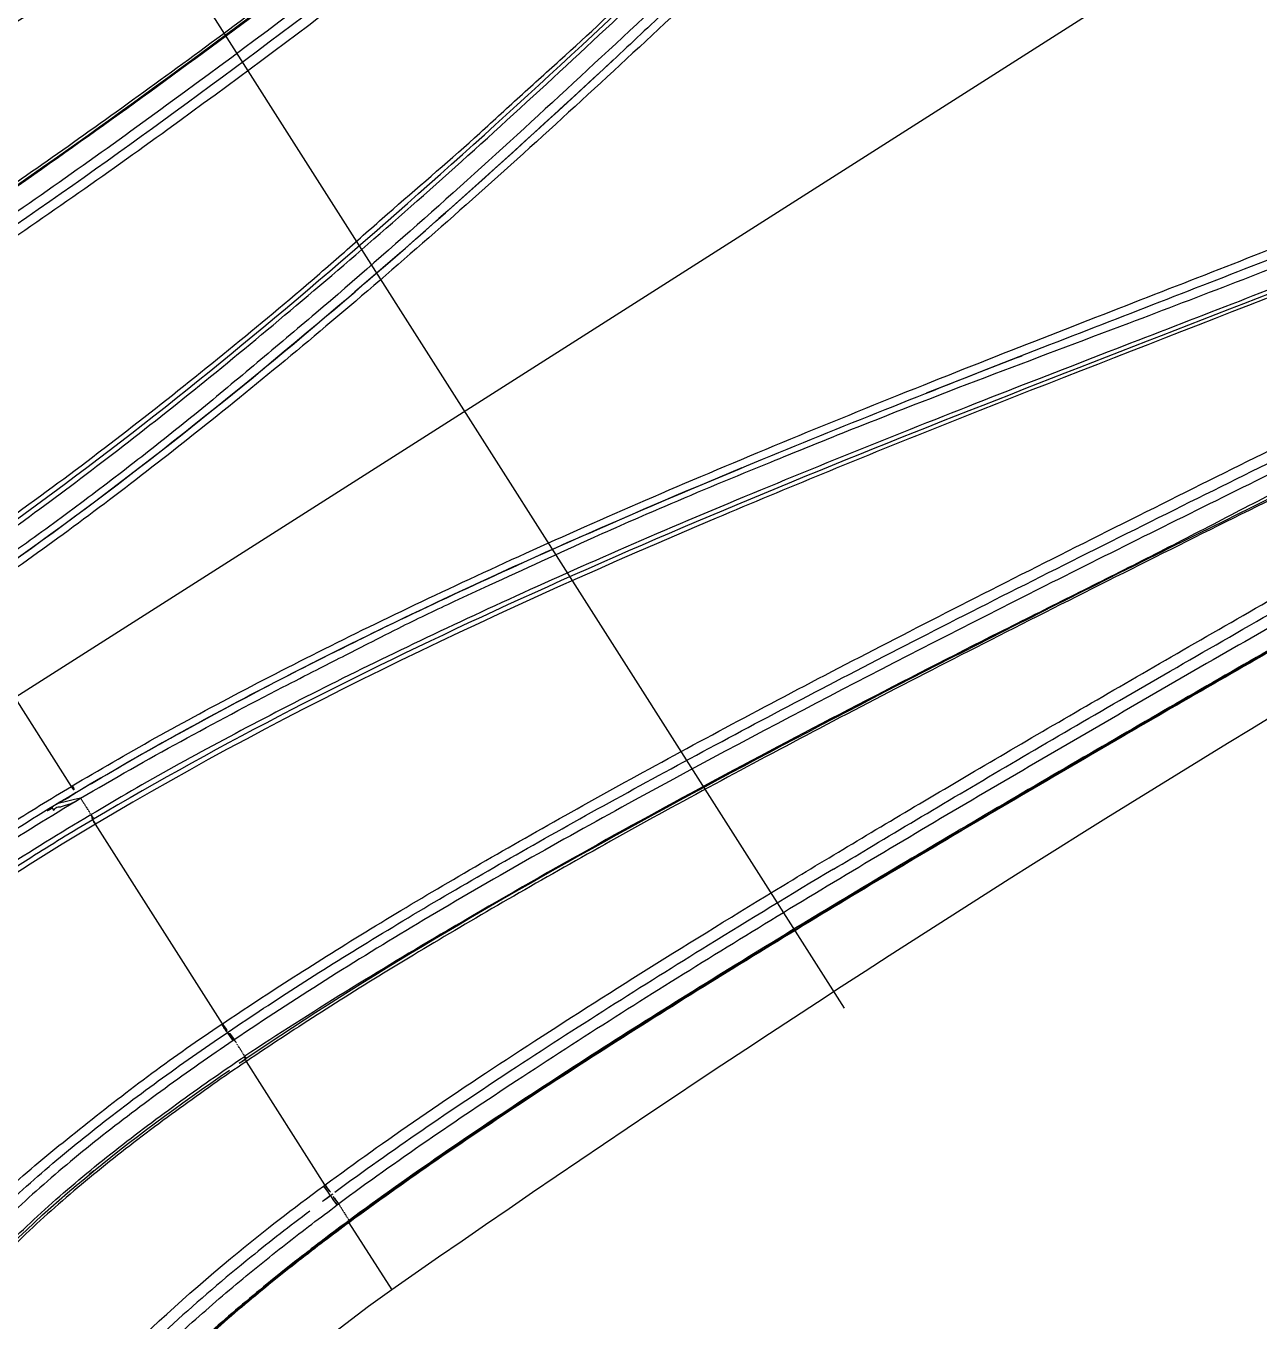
# Model space of a CAD drawing. Header units: millimetres. Extents: x 1145859089 to 1147511753, y -1047484727 to -1047247487.
# Drawn here: x 1145997604.85 to 1145997643.21, y -1047439073.86 to -1047439033.59 of the extents above; entities that cross this region are included whole.
import ezdxf
from ezdxf.xclip import XClip

# ---------------------------------------------------------------- set-up
doc = ezdxf.new("R2010")
doc.units = ezdxf.units.MM
doc.header["$LTSCALE"] = 100
doc.header["$MEASUREMENT"] = 0
doc.header["$XCLIPFRAME"] = 2
doc.linetypes.add('단지배치도$0$CENTER', pattern=[31, 30, -0.5, 0, -0.5])
doc.layers.get('0').update_dxf_attribs({"linetype": 'CONTINUOUS'})
doc.layers.add('XREF', color=135, linetype='CONTINUOUS')
doc.layers.add('단지배치도$0$W240910', color=135, linetype='CONTINUOUS')

# ---------------------------------------------------------------- blocks, each defined once
blk = doc.blocks.new('단지배치도$0$zw$9902')
at = {"layer": '단지배치도$0$W240910', "linetype": '단지배치도$0$CENTER', "ltscale": 20}
blk.add_line((59428.184, -67707.751), (59826.424, -67454.397), dxfattribs=at)
at = {"layer": '단지배치도$0$W240910', "linetype": '단지배치도$0$CENTER', "ltscale": 10}
blk.add_line((59465.859, -67657.707), (59489.477, -67694.832), dxfattribs=at)
at = {"layer": '단지배치도$0$W240910', "linetype": 'ByBlock', "ltscale": 20}
for p, q in [((59465.447, -67687.932), (59461.925, -67682.397)), ((59465.446, -67687.932), (59465.47, -67687.918)), ((59465.731, -67688.301), (59465.742, -67688.318)), ((59466.032, -67688.825), (59466.056, -67688.811)), ((59470.141, -67695.312), (59466.191, -67689.103)), ((59486.747, -67693.132), (59485.992, -67693.612)), ((59470.118, -67695.328), (59470.142, -67695.312)), ((59470.296, -67695.582), (59470.332, -67695.559)), ((59470.51, -67695.812), (59470.475, -67695.836)), ((59470.51, -67695.811), (59470.521, -67695.829)), ((59470.814, -67696.337), (59470.835, -67696.323)), ((59470.835, -67696.322), (59470.837, -67696.326)), ((59470.856, -67696.41), (59470.857, -67696.41)), ((59470.878, -67696.395), (59470.857, -67696.41)), ((59470.857, -67696.41), (59470.857, -67696.41)), ((59473.33, -67700.324), (59470.886, -67696.483)), ((59478.938, -67698.1), (59478.653, -67698.281)), ((59473.284, -67700.36), (59473.331, -67700.325)), ((59473.499, -67700.655), (59473.543, -67700.622)), ((59473.756, -67700.914), (59473.712, -67700.947)), ((59473.756, -67700.913), (59473.767, -67700.931)), ((59474.11, -67701.474), (59474.077, -67701.498)), ((59474.076, -67701.497), (59475.405, -67703.586))]:
    blk.add_line(p, q, dxfattribs=at)
at = {"layer": '단지배치도$0$W240910'}
for radius in [11431.377, 11931.377]:
    blk.add_arc((57394.291, -57699.4), radius, 251.6277496, 321.4181311, dxfattribs=at)
at = {"layer": '단지배치도$0$W240910', "linetype": 'ByBlock', "ltscale": 20}
for centre, radius, start, end in [((59196.18, -67224.11), 511.226, 300.02252, 306.38658), ((59767.375, -68121.93), 510.155, 118.53447, 124.91191), ((55972.046, -69913.392), 4142.085, 32.49207, 32.492349), ((55976.6, -69912.944), 4138.004, 32.520434, 32.520713), ((55977.226, -69910.142), 4135.97, 32.492083, 32.492363), ((55981.488, -69909.878), 4132.233, 32.520462, 32.520742), ((55982.396, -69906.898), 4129.866, 32.492097, 32.492378), ((55984.928, -69907.733), 4128.18, 32.520461, 32.520742), ((55987.272, -69903.842), 4124.112, 32.492111, 32.492392), ((55991.238, -69903.762), 4120.724, 32.520517, 32.520798), ((55992.139, -69900.791), 4118.368, 32.492125, 32.492406), ((55994.7, -69899.184), 4115.344, 32.492125, 32.492406), ((55998.092, -69899.466), 4112.636, 32.520546, 32.520827), ((55998.446, -69896.848), 4110.93, 32.492153, 32.492434), ((56001.258, -69895.08), 4107.609, 32.492139, 32.49242), ((56013.392, -69889.788), 4094.532, 32.520601, 32.520883), ((56005.562, -69892.389), 4102.533, 32.492167, 32.492449), ((55987.745, -69903.761), 4123.67, 32.492182, 32.492462), ((56018.468, -69886.623), 4088.55, 32.520601, 32.520884), ((56082.821, -69843.252), 4010.972, 32.492121, 32.49241), ((56001.239, -69895.245), 4107.713, 32.492253, 32.492533), ((55780.078, -70038.734), 4371.336, 32.521124, 32.521386), ((56074.98, -69848.306), 4020.3, 32.491981, 32.49227), ((56556.728, -69541.471), 3449.136, 32.491313, 32.491658), ((55870.377, -69978.764), 4262.956, 32.493155, 32.493417), ((50012.05, -73718.269), 11213.055, 32.528937, 32.5290269), ((56509.78, -69571.276), 3504.746, 32.489041, 32.48941), ((56823.4, -69372.086), 3133.216, 32.496484, 32.49712), ((52397.047, -72192.516), 8381.781, 32.5014452, 32.5017566), ((59680.017, -67562.995), 248.06, 212.37726, 212.38197), ((59679.568, -67563.304), 247.514, 212.37721, 212.38193), ((59678.896, -67563.755), 246.706, 212.37708, 212.38181), ((59678.375, -67563.966), 246.152, 212.40519, 212.40993), ((59677.867, -67564.457), 245.461, 212.37695, 212.3817), ((59677.244, -67564.733), 244.786, 212.40507, 212.40983), ((59676.78, -67565.052), 244.224, 212.40504, 212.40981), ((59676.132, -67565.488), 243.443, 212.40496, 212.40973), ((59675.589, -67565.715), 242.863, 212.4332, 212.43798), ((59675.07, -67566.21), 242.16, 212.40486, 212.40965), ((59674.479, -67566.468), 241.522, 212.43314, 212.43794), ((59674.032, -67566.776), 240.98, 212.43311, 212.43791), ((59673.422, -67567.188), 240.244, 212.43309, 212.4379), ((59672.511, -67567.791), 239.152, 212.43305, 212.43788), ((59672.349, -67567.918), 238.947, 212.43301, 212.43784), ((59672.973, -67567.404), 239.749, 212.46147, 212.46628), ((59670.937, -67568.863), 237.249, 212.43297, 212.43783), ((59666.749, -67571.412), 232.347, 212.46139, 212.46636), ((59671.006, -67568.727), 237.38, 212.46146, 212.46629), ((59683.465, -67560.824), 252.134, 212.46161, 212.46613), ((59665.893, -67571.892), 231.367, 212.48975, 212.49475), ((59637.921, -67589.847), 198.128, 212.46089, 212.46686), ((59676.814, -67564.978), 244.292, 212.49118, 212.49572), ((60012.454, -67351.186), 642.239, 212.495814, 212.497376), ((59639.683, -67588.689), 200.236, 212.4862, 212.49262), ((59621.153, -67600.495), 178.265, 212.49154, 212.50263), ((59871.944, -67440.616), 475.683, 212.5119, 212.51734), ((59466.174, -67699.329), 5.52, 32.7133, 32.8294), ((59469.244, -67697.363), 1.875, 32.6089, 32.8652), ((59469.323, -67697.315), 1.783, 32.4879, 32.6573), ((59466.951, -67698.797), 4.58, 32.1457, 32.1944), ((59469.301, -67697.33), 1.809, 32.2616, 32.3959), ((59469.704, -67697.073), 1.331, 31.9799, 32.1701), ((59469.69, -67697.082), 1.348, 31.8246, 32.0014), ((59469.749, -67697.046), 1.279, 31.6469, 31.823), ((59467.614, -67698.38), 3.822, 32.4268, 32.5009), ((59469.936, -67696.934), 1.061, 31.6074, 31.8127), ((59467.762, -67698.291), 3.65, 32.4258, 32.5019), ((59470.077, -67696.845), 0.894, 31.2482, 31.4822), ((59470.177, -67696.784), 0.777, 31.0153, 31.2711), ((59467.95, -67698.169), 3.425, 32.3037, 32.3833), ((59470.278, -67696.724), 0.66, 30.7541, 31.0397), ((59468.21, -67698.009), 3.12, 32.2978, 32.383), ((59470.373, -67696.668), 0.549, 30.4599, 30.7845), ((59468.433, -67697.859), 2.851, 32.0389, 32.13), ((59470.461, -67696.618), 0.448, 30.3157, 30.6892), ((59470.535, -67696.574), 0.362, 29.7225, 30.153), ((59470.6, -67696.537), 0.288, 29.2807, 29.7873), ((59468.656, -67697.724), 2.591, 32.0238, 32.1209), ((59470.658, -67696.506), 0.221, 28.9561, 29.5573), ((59468.862, -67697.599), 2.35, 32.0093, 32.1134), ((59470.706, -67696.479), 0.167, 28.069, 28.8022), ((59470.746, -67696.458), 0.122, 27.5443, 28.4491), ((59470.779, -67696.441), 0.0848, 26.5385, 27.6984), ((59470.803, -67696.429), 0.0573, 25.2809, 26.7999), ((59469.067, -67697.463), 2.104, 31.7125, 31.8247), ((59470.823, -67696.42), 0.0356, 23.5239, 25.6376), ((59470.837, -67696.415), 0.0206, 21.5477, 24.6259), ((59470.846, -67696.411), 0.0105, 17.9344, 22.8917), ((59470.852, -67696.41), 0.00471, 11.9283, 20.6705), ((59469.266, -67697.343), 1.872, 31.6815, 31.8031), ((59470.856, -67696.409), 0.000478, 334.576, 18.5324), ((59470.855, -67696.409), 0.00159, 0.661, 19.8598), ((59469.451, -67697.227), 1.653, 31.4956, 31.6277), ((59469.628, -67697.122), 1.447, 31.4499, 31.5944), ((59469.79, -67697.016), 1.254, 31.0639, 31.2225), ((59469.947, -67696.924), 1.072, 30.983, 31.1589), ((59470.087, -67696.842), 0.909, 30.8923, 31.0884), ((59470.211, -67696.763), 0.763, 30.399, 30.6193), ((59470.326, -67696.697), 0.63, 30.2346, 30.4821), ((59470.431, -67696.637), 0.509, 30.0663, 30.3523), ((59470.527, -67696.579), 0.397, 29.3472, 29.684), ((59470.599, -67696.54), 0.316, 29.314, 29.7011), ((59470.649, -67696.51), 0.257, 28.3762, 28.8046), ((59470.722, -67696.471), 0.175, 27.8585, 28.4247), ((59470.784, -67696.437), 0.103, 26.7782, 27.6248), ((59470.8, -67696.429), 0.0861, 25.8822, 26.7523), ((59470.737, -67696.461), 0.157, 25.868, 26.2618), ((59470.848, -67696.405), 0.0318, 21.2526, 22.957), ((59470.87, -67696.396), 0.00819, 11.3903, 17.4979), ((59470.872, -67696.395), 0.00597, 2.1901, 10.2204), ((59711.405, -67550.557), 281.219, 212.32512, 212.3294), ((59709.556, -67551.596), 279.101, 212.35212, 212.35642), ((59707.961, -67552.633), 277.198, 212.3519, 212.35622), ((59706.18, -67553.787), 275.076, 212.35157, 212.35591), ((59704.477, -67554.892), 273.046, 212.3513, 212.35565), ((59702.826, -67555.964), 271.078, 212.35102, 212.3554), ((59701.074, -67556.946), 269.072, 212.37848, 212.38287), ((59699.519, -67558.111), 267.136, 212.35046, 212.35488), ((59697.766, -67559.095), 265.128, 212.37805, 212.38249), ((59696.115, -67560.167), 263.16, 212.37783, 212.3823), ((59694.394, -67561.284), 261.109, 212.37758, 212.38206), ((59692.942, -67562.079), 259.455, 212.40547, 212.40998), ((59691.106, -67563.419), 257.188, 212.37714, 212.38167), ((59689.169, -67564.524), 254.96, 212.40517, 212.40973), ((59687.971, -67565.309), 253.528, 212.405, 212.40957), ((59687.596, -67565.572), 253.071, 212.40483, 212.4094), ((59684.263, -67567.712), 249.11, 212.40469, 212.40932), ((59678.955, -67571.106), 242.81, 212.4046, 212.40935), ((59682.419, -67568.786), 246.977, 212.43292, 212.43756), ((59694.142, -67561.362), 260.854, 212.4328, 212.43716), ((59675.246, -67573.532), 238.378, 212.40445, 212.40928), ((59645.173, -67592.524), 202.81, 212.43303, 212.43882), ((59684.075, -67567.681), 248.968, 212.46166, 212.46608), ((60024.812, -67351.377), 652.563, 212.430107, 212.431631), ((59644.729, -67592.758), 202.31, 212.46074, 212.46701), ((59624.69, -67605.602), 178.508, 212.44156, 212.45247), ((59872.951, -67447.647), 472.758, 212.46118, 212.46656), ((59495.114, -67731.852), 34.458, 124.8859, 148.4947)]:
    blk.add_arc(centre, radius, start, end, dxfattribs=at)
for points, knots in [([(59500.335, -67637.165), (59497.715, -67638.966), (59494.39, -67641.299), (59485.744, -67647.459), (59482.647, -67649.652), (59476.429, -67653.998), (59473.313, -67656.155), (59464.079, -67662.392), (59459.326, -67665.41), (59454.992, -67667.922), (59454.169, -67668.385), (59453.338, -67668.834)], [0, 0, 0, 0, 0.29037, 0.29037, 0.452016, 0.452016, 0.613615, 0.613615, 0.92715, 0.92715, 1, 1, 1, 1]), ([(59453.362, -67668.857), (59455.442, -67667.731), (59459.505, -67665.311), (59465.469, -67661.485), (59471.35, -67657.541), (59477.178, -67653.519), (59482.498, -67649.793), (59487.318, -67646.377), (59493.089, -67642.259), (59497.432, -67639.191), (59500.343, -67637.188)], [0, 0, 0, 0, 0.00709365, 0.01418549, 0.02127669, 0.02836779, 0.03545818, 0.0407762, 0.04609378, 0.05672761, 0.05672761, 0.05672761, 0.05672761]), ([(59500.669, -67637.701), (59498.979, -67638.862), (59495.301, -67641.432), (59489.657, -67645.448), (59483.709, -67649.683), (59477.729, -67653.871), (59471.726, -67658.017), (59465.671, -67662.082), (59459.683, -67665.912), (59455.66, -67668.301), (59453.689, -67669.37)], [0, 0, 0, 0, 0.108757, 0.237507, 0.366257, 0.495006, 0.623756, 0.752506, 0.881256, 1, 1, 1, 1]), ([(59456.561, -67673.892), (59460.526, -67671.528), (59468.308, -67666.131), (59479.649, -67657.413), (59490.794, -67648.432), (59498.276, -67642.581), (59502.031, -67639.839)], [0.124832, 0.124832, 0.124832, 0.124832, 3.006276, 6.01151, 9.016744, 11.897146, 11.897146, 11.897146, 11.897146]), ([(59456.61, -67673.962), (59458.633, -67672.728), (59461.933, -67670.558), (59466.451, -67667.381), (59470.277, -67664.594), (59474.051, -67661.74), (59477.479, -67659.084), (59480.272, -67656.893), (59482.736, -67654.924), (59484.914, -67653.223), (59487.117, -67651.552), (59488.963, -67650.07), (59490.818, -67648.596), (59492.663, -67647.111), (59494.514, -67645.629), (59496.379, -67644.165), (59498.883, -67642.235), (59500.781, -67640.814), (59502.057, -67639.883)], [0, 0, 0, 0, 0.00711659, 0.01186137, 0.01660485, 0.021348, 0.02609219, 0.02965056, 0.03202317, 0.03558152, 0.03795348, 0.04032436, 0.04269613, 0.04506882, 0.04744163, 0.0498137, 0.05218527, 0.05692701, 0.05692701, 0.05692701, 0.05692701]), ([(59502.383, -67640.394), (59498.746, -67643.052), (59493.268, -67647.341), (59485.953, -67653.209), (59478.322, -67659.281), (59470.594, -67665.232), (59462.806, -67670.776), (59458.866, -67673.319), (59456.934, -67674.472)], [0, 0, 0, 0, 0.237506, 0.366256, 0.495006, 0.752506, 0.881256, 1, 1, 1, 1]), ([(59502.808, -67640.935), (59501.006, -67642.251), (59497.287, -67645.053), (59491.732, -67649.435), (59486.062, -67653.966), (59478.48, -67659.974), (59470.809, -67665.868), (59463.058, -67671.343), (59459.149, -67673.873), (59457.231, -67675.017)], [0, 0, 0, 0, 0.117497, 0.244996, 0.372496, 0.499995, 0.754994, 0.882494, 1, 1, 1, 1]), ([(59461.18, -67681.226), (59463.162, -67679.883), (59466.064, -67677.765), (59469.816, -67674.79), (59472.126, -67672.887), (59473.936, -67671.321), (59475.718, -67669.726), (59477.551, -67668.185), (59479.297, -67666.55), (59481.088, -67664.963), (59485.876, -67660.452), (59491.905, -67654.648), (59498.934, -67648.144), (59502.591, -67645.036), (59504.462, -67643.535)], [0, 0, 0, 0, 0.00718957, 0.01078584, 0.01438205, 0.0161798, 0.01797714, 0.02157165, 0.02336893, 0.02516623, 0.02876067, 0.04314148, 0.05033892, 0.05753311, 0.05753311, 0.05753311, 0.05753311]), ([(59461.288, -67681.344), (59465.162, -67678.713), (59472.705, -67672.805), (59483.386, -67663.062), (59493.735, -67653), (59500.812, -67646.579), (59504.448, -67643.655)], [0.154115, 0.154115, 0.154115, 0.154115, 3.475417, 6.939195, 10.402972, 13.712636, 13.712636, 13.712636, 13.712636]), ([(59504.828, -67644.24), (59503.587, -67645.241), (59501.143, -67647.295), (59497.574, -67650.486), (59494.079, -67653.752), (59490.625, -67657.054), (59487.162, -67660.346), (59483.682, -67663.618), (59480.191, -67666.878), (59476.654, -67670.087), (59473.66, -67672.712), (59471.215, -67674.755), (59469.392, -67676.299), (59467.515, -67677.778), (59465.616, -67679.229), (59463.683, -67680.634), (59462.374, -67681.54), (59461.713, -67681.984)], [0, 0, 0, 0, 0.00478813, 0.00957688, 0.01436517, 0.01915157, 0.02393568, 0.02871811, 0.03350035, 0.03828248, 0.04306514, 0.0454572, 0.04784956, 0.05024207, 0.05263435, 0.05502613, 0.05741722, 0.05741722, 0.05741722, 0.05741722]), ([(59505.023, -67644.476), (59501.438, -67647.362), (59494.416, -67653.733), (59487.016, -67660.928), (59482.864, -67664.817), (59482.284, -67665.358)], [7.917972, 7.917972, 7.917972, 7.917972, 12.012967, 16.321051, 17.019265, 17.019265, 17.019265, 17.019265]), ([(59483.096, -67655.891), (59482.145, -67656.647), (59477.396, -67660.406), (59468.911, -67666.928), (59461.092, -67672.354), (59457.089, -67674.742)], [0.167451, 0.167451, 0.167451, 0.167451, 1.168134, 5.158259, 8.980935, 8.980935, 8.980935, 8.980935]), ([(59453.967, -67669.626), (59455.907, -67668.571), (59459.901, -67666.193), (59465.483, -67662.626), (59469.156, -67660.172), (59470.798, -67659.061)], [44.832449, 44.832449, 44.832449, 44.832449, 52.664751, 61.311416, 68.359449, 68.359449, 68.359449, 68.359449]), ([(59453.331, -67668.812), (59454.225, -67668.328), (59456.161, -67667.233), (59459.098, -67665.461), (59462.067, -67663.598), (59463.997, -67662.353), (59464.909, -67661.755)], [0, 0, 0, 0, 0.0537425, 0.1174928, 0.1812431, 0.2389383, 0.2389383, 0.2389383, 0.2389383]), ([(59465.731, -67688.301), (59466.76, -67687.695), (59468.838, -67686.516), (59471.302, -67685.213), (59473.252, -67684.215), (59474.495, -67683.583), (59475.914, -67682.857), (59477.174, -67682.26), (59479.164, -67681.342), (59481.333, -67680.339), (59484.252, -67679.06), (59486.828, -67677.995), (59490.149, -67676.648), (59493.859, -67675.204), (59499.079, -67673.255), (59504.282, -67671.25), (59510.935, -67668.565), (59515.322, -67666.642), (59518.189, -67665.241)], [0, 0, 0, 0, 0.00358646, 0.00717408, 0.00837018, 0.01016459, 0.01136112, 0.01315603, 0.01435255, 0.01794134, 0.02033367, 0.02392197, 0.02631405, 0.03109772, 0.03588131, 0.04306007, 0.04784982, 0.05742538, 0.05742538, 0.05742538, 0.05742538]), ([(59482.284, -67665.358), (59479.281, -67668.154), (59472.726, -67674.059), (59465.749, -67679.525), (59461.827, -67682.187)], [0.167515, 0.167515, 0.167515, 0.167515, 3.777385, 7.917972, 7.917972, 7.917972, 7.917972]), ([(59518.558, -67665.834), (59514.369, -67667.889), (59505.554, -67671.578), (59492.054, -67676.687), (59478.703, -67682.234), (59470.155, -67686.562), (59466.131, -67688.956)], [0.154115, 0.154115, 0.154115, 0.154115, 3.463779, 6.927556, 10.391333, 13.712636, 13.712636, 13.712636, 13.712636]), ([(59518.673, -67665.872), (59515.446, -67667.468), (59506.652, -67671.289), (59495.454, -67675.485), (59481.063, -67681.38), (59472.37, -67685.427), (59466.192, -67689.104)], [0, 0, 0, 0, 0.01079142, 0.02877256, 0.03596339, 0.05753197, 0.05753197, 0.05753197, 0.05753197]), ([(59520.636, -67669.086), (59516.688, -67671.254), (59510.481, -67674.398), (59502.066, -67678.538), (59493.332, -67682.876), (59484.668, -67687.355), (59476.346, -67692.059), (59472.373, -67694.55), (59470.51, -67695.811)], [0, 0, 0, 0, 0.237507, 0.366256, 0.495006, 0.752506, 0.881256, 1, 1, 1, 1]), ([(59520.962, -67669.598), (59519.495, -67670.4), (59516.538, -67671.966), (59512.084, -67674.248), (59508.348, -67676.069), (59505.38, -67677.539), (59503.152, -67678.635), (59500.951, -67679.79), (59498.74, -67680.926), (59496.519, -67682.034), (59493.56, -67683.515), (59489.878, -67685.399), (59485.537, -67687.681), (59481.286, -67690.013), (59477.442, -67692.216), (59473.954, -67694.313), (59471.867, -67695.641), (59470.835, -67696.322)], [0, 0, 0, 0, 0.00501719, 0.0100368, 0.01501446, 0.01750225, 0.0199892, 0.02247745, 0.0249658, 0.0274546, 0.02994354, 0.03491969, 0.03989655, 0.04469579, 0.04949674, 0.0532116, 0.05692622, 0.05692622, 0.05692622, 0.05692622]), ([(59520.99, -67669.64), (59516.915, -67671.88), (59508.445, -67676.177), (59495.587, -67682.466), (59482.885, -67689.045), (59474.699, -67693.806), (59470.878, -67696.395)], [0.124832, 0.124832, 0.124832, 0.124832, 3.005227, 6.010453, 9.015679, 11.897113, 11.897113, 11.897113, 11.897113]), ([(59470.333, -67695.559), (59471.751, -67694.597), (59474.846, -67692.617), (59480.209, -67689.49), (59486.369, -67686.136), (59493.253, -67682.567), (59501.327, -67678.538), (59508.639, -67674.938), (59514.282, -67672.087), (59517.442, -67670.423), (59518.631, -67669.784)], [0, 0, 0, 0, 0.125, 0.25, 0.375, 0.5, 0.625, 0.75, 0.875, 0.9566452, 0.9566452, 0.9566452, 0.9566452]), ([(59489.145, -67690.503), (59489.502, -67690.296), (59491.584, -67689.045), (59495.649, -67686.639), (59501.93, -67683.007), (59509.163, -67678.896), (59516.254, -67674.887), (59520.284, -67672.565), (59522.17, -67671.459)], [0.421429, 0.421429, 0.421429, 0.421429, 0.4444444, 0.5555556, 0.6666667, 0.7777778, 0.8888889, 1, 1, 1, 1]), ([(59522.35, -67671.78), (59520.582, -67672.819), (59516.695, -67675.061), (59510.666, -67678.472), (59504.309, -67682.065), (59497.982, -67685.706), (59491.683, -67689.386), (59485.435, -67693.149), (59479.428, -67696.949), (59475.559, -67699.581), (59473.756, -67700.913)], [0, 0, 0, 0, 0.108757, 0.237507, 0.366257, 0.495007, 0.623756, 0.752506, 0.881256, 1, 1, 1, 1]), ([(59522.676, -67672.292), (59519.629, -67674.081), (59514.496, -67677.008), (59507.289, -67681.067), (59502.16, -67683.996), (59497.049, -67686.95), (59491.955, -67689.929), (59485.89, -67693.584), (59479.898, -67697.365), (59475.984, -67700.02), (59474.082, -67701.427)], [0, 0, 0, 0, 0.0106341, 0.0177242, 0.0248147, 0.02835993, 0.03545103, 0.04254223, 0.0496341, 0.0567277, 0.0567277, 0.0567277, 0.0567277]), ([(59522.694, -67672.309), (59520.253, -67673.742), (59517.795, -67675.155), (59512.037, -67678.426), (59508.741, -67680.282), (59502.173, -67684.024), (59498.902, -67685.909), (59492.387, -67689.717), (59489.15, -67691.648), (59480.123, -67697.215), (59476.742, -67699.499), (59474.093, -67701.458)], [0, 0, 0, 0, 0.135049, 0.135049, 0.3150477, 0.3150477, 0.4948189, 0.4948189, 0.674471, 0.674471, 0.9999999, 0.9999999, 0.9999999, 0.9999999]), ([(59504.175, -67682.901), (59502.152, -67684.057), (59498.044, -67686.426), (59491.875, -67690.037), (59486.718, -67693.148), (59482.631, -67695.709), (59479.589, -67697.671), (59476.74, -67699.581), (59474.927, -67700.87), (59474.11, -67701.474)], [227.43525, 227.43525, 227.43525, 227.43525, 298.02339, 371.0962, 444.16901, 480.70542, 517.24182, 553.77823, 584.57929, 584.57929, 584.57929, 584.57929]), ([(59455.055, -67695.551), (59455.513, -67695.109), (59456.474, -67694.229), (59458.06, -67692.916), (59459.767, -67691.626), (59461.574, -67690.364), (59463.469, -67689.132), (59464.78, -67688.328), (59465.446, -67687.932)], [0, 0, 0, 0, 0.166667, 0.333333, 0.5, 0.666667, 0.833333, 1, 1, 1, 1]), ([(59455.281, -67695.676), (59455.281, -67695.676), (59456.832, -67694.172), (59460.19, -67691.48), (59463.776, -67689.193), (59465.596, -67688.111)], [0.03183, 0.03183, 0.03183, 0.03183, 0.031853, 1.642318, 3.252109, 3.252109, 3.252109, 3.252109]), ([(59465.57, -67688.137), (59465.533, -67688.159), (59465.469, -67688.198), (59465.372, -67688.255), (59465.289, -67688.305), (59465.216, -67688.349), (59465.166, -67688.379), (59465.132, -67688.399), (59465.105, -67688.416), (59465.086, -67688.427), (59465.076, -67688.434)], [0, 0, 0, 0, 0.22699, 0.3889, 0.582938, 0.730808, 0.832606, 0.888433, 0.934933, 1, 1, 1, 1]), ([(59465.076, -67688.434), (59465.085, -67688.424), (59465.115, -67688.41), (59465.174, -67688.382), (59465.24, -67688.349), (59465.3, -67688.315), (59465.359, -67688.279), (59465.427, -67688.234), (59465.493, -67688.185), (59465.543, -67688.151), (59465.563, -67688.137), (59465.57, -67688.137)], [0.0018784284, 0.0018784284, 0.0018784284, 0.0018784284, 0.0019297698, 0.002005747, 0.0020825088, 0.002160196, 0.002212079, 0.0022897903, 0.0024050783, 0.0024640756, 0.0024834103, 0.0024834103, 0.0024834103, 0.0024834103]), ([(59455.506, -67695.802), (59456.964, -67694.386), (59460.201, -67691.756), (59463.87, -67689.406), (59465.731, -67688.301)], [0, 0, 0, 0, 0.504988, 1, 1, 1, 1]), ([(59465.731, -67688.301), (59465.69, -67688.329), (59465.605, -67688.383), (59465.471, -67688.447), (59465.336, -67688.503), (59465.201, -67688.532), (59465.092, -67688.578), (59464.988, -67688.565), (59464.936, -67688.623), (59464.892, -67688.691), (59464.857, -67688.648), (59464.87, -67688.607), (59464.825, -67688.612), (59464.789, -67688.631), (59464.746, -67688.655), (59464.719, -67688.671), (59464.683, -67688.695), (59464.7, -67688.691), (59464.718, -67688.682), (59464.732, -67688.676), (59464.747, -67688.668), (59464.762, -67688.66), (59464.777, -67688.651), (59464.791, -67688.643), (59464.805, -67688.635), (59464.819, -67688.626), (59464.829, -67688.618), (59464.839, -67688.61), (59464.845, -67688.603), (59464.854, -67688.593), (59464.843, -67688.593), (59464.834, -67688.595), (59464.827, -67688.597), (59464.819, -67688.598), (59464.809, -67688.6), (59464.789, -67688.606), (59464.814, -67688.59), (59464.834, -67688.578), (59464.857, -67688.565), (59464.875, -67688.555), (59464.906, -67688.538), (59464.951, -67688.511), (59465.013, -67688.473), (59465.043, -67688.45), (59465.076, -67688.434)], [0, 0, 0, 0, 0.000151141, 0.000300444, 0.000445505, 0.000589915, 0.000710845, 0.000804712, 0.000883488, 0.000949823, 0.001002162, 0.001044765, 0.001080165, 0.001129801, 0.001178754, 0.001214324, 0.001248425, 0.001262496, 0.001280214, 0.001297052, 0.001313964, 0.001331035, 0.00134815, 0.001364681, 0.001381165, 0.001397125, 0.001412902, 0.001423161, 0.001433109, 0.001448252, 0.0014598, 0.001474726, 0.001481671, 0.001488594, 0.001502294, 0.001532929, 0.00155102, 0.001576837, 0.001609054, 0.001625263, 0.001641466, 0.001715014, 0.001785757, 0.00185288, 0.00185288, 0.00185288, 0.00185288]), ([(59466.032, -67688.825), (59464.16, -67689.937), (59460.541, -67692.255), (59457.343, -67694.859), (59455.926, -67696.236)], [0, 0, 0, 0, 0.504988, 1, 1, 1, 1]), ([(59466.105, -67688.967), (59465.452, -67689.357), (59464.584, -67689.89), (59463.737, -67690.429), (59463.515, -67690.564)], [0, 0, 0, 0, 0.1666667, 0.2254814, 0.2254814, 0.2254814, 0.2254814]), ([(59466.105, -67688.967), (59466.106, -67688.965), (59466.093, -67688.934), (59466.053, -67688.862), (59466.032, -67688.825)], [0.2569313, 0.2569313, 0.2569313, 0.2569313, 0.5147439, 0.7737299, 0.7737299, 0.7737299, 0.7737299]), ([(59466.056, -67688.81), (59466.077, -67688.847), (59466.117, -67688.919), (59466.13, -67688.95), (59466.129, -67688.953)], [0.2314993, 0.2314993, 0.2314993, 0.2314993, 0.4989158, 0.7662837, 0.7662837, 0.7662837, 0.7662837]), ([(59466.192, -67689.104), (59466.177, -67689.081), (59466.15, -67689.038), (59466.12, -67688.991), (59466.11, -67688.974), (59466.109, -67688.973)], [0, 0, 0, 0, 0.333333, 0.666667, 1, 1, 1, 1]), ([(59466.192, -67689.104), (59464.796, -67689.93), (59462.169, -67691.599), (59458.827, -67694.03), (59456.9, -67695.704), (59456.027, -67696.547)], [0, 0, 0, 0, 0.333333, 0.666667, 1, 1, 1, 1]), ([(59489.145, -67690.503), (59487.845, -67691.285), (59484.469, -67693.338), (59479.264, -67696.634), (59475.416, -67699.246), (59473.636, -67700.557)], [1.479131, 1.479131, 1.479131, 1.479131, 6.879705, 15.539035, 23.391415, 23.391415, 23.391415, 23.391415]), ([(59470.142, -67695.312), (59470.174, -67695.362), (59470.267, -67695.498), (59470.318, -67695.566), (59470.319, -67695.564)], [4.16844, 4.16844, 4.16844, 4.16844, 12.152873, 20.139734, 20.139734, 20.139734, 20.139734]), ([(59470.51, -67695.811), (59470.478, -67695.761), (59470.386, -67695.625), (59470.334, -67695.556), (59470.333, -67695.559)], [2.811465, 2.811465, 2.811465, 2.811465, 8.214479, 13.614838, 13.614838, 13.614838, 13.614838]), ([(59470.886, -67696.483), (59470.879, -67696.469), (59470.866, -67696.444), (59470.856, -67696.419), (59470.855, -67696.411), (59470.856, -67696.41)], [0, 0, 0, 0, 0.3333333, 0.6666667, 0.9904878, 0.9904878, 0.9904878, 0.9904878]), ([(59466.146, -67699.883), (59466.111, -67699.91), (59466.023, -67699.982), (59465.941, -67700.05), (59465.932, -67700.057)], [0.4023339, 0.4023339, 0.4023339, 0.4023339, 0.41666667, 0.43978409, 0.43978409, 0.43978409, 0.43978409]), ([(59464.094, -67709.139), (59464.891, -67708.023), (59465.813, -67706.922), (59467.973, -67704.695), (59469.252, -67703.548), (59471.435, -67701.757), (59472.33, -67701.054), (59473.284, -67700.36)], [0, 0, 0, 0, 0.371803, 0.371803, 0.774117, 0.774117, 1, 1, 1, 1]), ([(59473.332, -67700.325), (59473.361, -67700.362), (59473.477, -67700.516), (59473.547, -67700.617), (59473.544, -67700.617)], [2.119604, 2.119604, 2.119604, 2.119604, 6.933955, 11.748502, 11.748502, 11.748502, 11.748502]), ([(59473.756, -67700.913), (59473.727, -67700.876), (59473.612, -67700.722), (59473.542, -67700.622), (59473.544, -67700.622)], [2.232936, 2.232936, 2.232936, 2.232936, 7.27879, 12.328484, 12.328484, 12.328484, 12.328484]), ([(59464.716, -67709.536), (59465.07, -67709.037), (59465.841, -67708.028), (59467.188, -67706.51), (59468.773, -67704.962), (59470.468, -67703.475), (59472.118, -67702.145), (59473.188, -67701.333), (59473.711, -67700.947)], [0, 0, 0, 0, 0.166667, 0.333333, 0.5, 0.666667, 0.833333, 1, 1, 1, 1]), ([(59474.082, -67701.427), (59473.578, -67701.8), (59472.521, -67702.596), (59470.759, -67704.018), (59469.04, -67705.539), (59467.492, -67707.07), (59466.18, -67708.566), (59465.505, -67709.465), (59465.207, -67709.89)], [0, 0, 0, 0, 0.166667, 0.333333, 0.5, 0.666667, 0.833333, 1, 1, 1, 1]), ([(59472.859, -67701.136), (59472.242, -67701.602), (59469.948, -67703.387), (59467.802, -67705.312), (59466.395, -67706.872)], [4.388092, 4.388092, 4.388092, 4.388092, 7.318533, 15.39882, 15.39882, 15.39882, 15.39882]), ([(59474.093, -67701.458), (59473.582, -67701.836), (59472.531, -67702.628), (59470.863, -67703.967), (59469.224, -67705.406), (59468.073, -67706.537), (59467.483, -67707.165), (59467.373, -67707.277)], [0, 0, 0, 0, 0.1666667, 0.3333333, 0.5, 0.6666667, 0.70406, 0.70406, 0.70406, 0.70406]), ([(59474.082, -67701.427), (59474.085, -67701.433), (59474.09, -67701.444), (59474.094, -67701.454), (59474.094, -67701.457), (59474.093, -67701.458)], [0, 0, 0, 0, 0.333333, 0.666667, 1, 1, 1, 1]), ([(59474.077, -67701.498), (59473.574, -67701.869), (59472.529, -67702.658), (59470.856, -67704.008), (59469.126, -67705.507), (59467.54, -67707.097), (59466.254, -67708.562), (59465.546, -67709.493), (59465.229, -67709.939)], [0, 0, 0, 0, 0.166667, 0.333333, 0.5, 0.666667, 0.833333, 1, 1, 1, 1]), ([(59468.938, -67705.7), (59469.056, -67705.587), (59469.94, -67704.762), (59471.164, -67703.722), (59472.3, -67702.823), (59472.609, -67702.582)], [14.753255, 14.753255, 14.753255, 14.753255, 18.212067, 40.272865, 48.440986, 48.440986, 48.440986, 48.440986])]:
    blk.add_open_spline(points, degree=3, knots=knots, dxfattribs=at)
for points in [[(59501.123, -67638.287), (59499.416, -67639.458), (59495.839, -67641.952), (59489.737, -67646.299), (59483.584, -67650.668), (59478.086, -67654.514), (59473.122, -67657.945), (59468.583, -67661.013), (59464.43, -67663.74), (59460.637, -67666.152), (59457.162, -67668.268), (59455.047, -67669.459), (59454.041, -67670.004)], [(59456.486, -67673.847), (59457.941, -67672.976), (59461.014, -67671.036), (59466.074, -67667.536), (59471.693, -67663.43), (59477.876, -67658.68), (59484.837, -67653.173), (59491.384, -67647.939), (59497.044, -67643.495), (59500.445, -67640.941), (59502.037, -67639.781)], [(59461.388, -67681.473), (59462.974, -67680.401), (59466.313, -67677.985), (59471.8, -67673.579), (59477.853, -67668.318), (59484.648, -67661.979), (59490.413, -67656.423), (59495.583, -67651.502), (59500.285, -67647.227), (59503.145, -67644.82), (59504.504, -67643.728)], [(59505.212, -67644.716), (59503.826, -67645.83), (59500.906, -67648.285), (59496.091, -67652.648), (59490.816, -67657.647), (59485.002, -67663.205), (59478.43, -67669.282), (59472.348, -67674.535), (59466.883, -67678.897), (59463.538, -67681.309), (59461.949, -67682.382)], [(59465.47, -67687.918), (59467.115, -67686.933), (59470.717, -67684.926), (59477.015, -67681.81), (59484.319, -67678.542), (59492.866, -67675.057), (59500.407, -67672.148), (59507.06, -67669.527), (59512.935, -67667.048), (59516.345, -67665.465), (59517.921, -67664.693)], [(59465.598, -67688.115), (59467.25, -67687.13), (59470.861, -67685.101), (59477.151, -67681.993), (59484.52, -67678.72), (59492.916, -67675.331), (59500.293, -67672.489), (59507.039, -67669.842), (59513.009, -67667.346), (59516.462, -67665.747), (59518.057, -67664.967)], [(59461.826, -67682.185), (59469.134, -67677.207), (59475.814, -67671.366), (59482.282, -67665.357)], [(59518.515, -67665.752), (59516.946, -67666.522), (59513.547, -67668.095), (59507.682, -67670.545), (59501.024, -67673.143), (59493.485, -67676.036), (59484.899, -67679.493), (59477.589, -67682.738), (59471.286, -67685.836), (59467.693, -67687.831), (59466.056, -67688.81)], [(59470.142, -67695.312), (59471.558, -67694.358), (59474.632, -67692.386), (59479.954, -67689.277), (59486.058, -67685.93), (59492.921, -67682.368), (59500.915, -67678.366), (59508.362, -67674.689), (59514.81, -67671.438), (59518.585, -67669.43), (59520.326, -67668.472)], [(59521.045, -67669.66), (59519.314, -67670.613), (59515.56, -67672.612), (59509.076, -67675.884), (59501.706, -67679.524), (59493.625, -67683.567), (59486.71, -67687.154), (59480.642, -67690.486), (59475.341, -67693.579), (59472.289, -67695.536), (59470.886, -67696.483)], [(59473.332, -67700.325), (59474.244, -67699.65), (59476.206, -67698.249), (59479.568, -67696.015), (59483.329, -67693.619), (59487.518, -67691.037), (59492.195, -67688.238), (59497.402, -67685.196), (59503.309, -67681.792), (59509.997, -67678), (59516.484, -67674.335), (59520.242, -67672.162), (59522.011, -67671.12)], [(59492.042, -67675.698), (59493.03, -67675.306), (59494.02, -67674.918), (59495.013, -67674.541)], [(59486.292, -67678.031), (59479.012, -67681.062), (59471.822, -67684.37), (59465.076, -67688.434)], [(59509.474, -67679.874), (59506.231, -67681.708), (59502.991, -67683.544), (59499.778, -67685.411)], [(59465.446, -67687.932), (59465.504, -67688.029), (59465.567, -67688.127), (59465.572, -67688.124)], [(59465.47, -67687.918), (59465.528, -67688.015), (59465.591, -67688.112), (59465.595, -67688.11)], [(59465.57, -67688.137), (59465.579, -67688.128), (59465.589, -67688.123), (59465.598, -67688.115)], [(59466.131, -67688.956), (59466.123, -67688.96), (59466.115, -67688.965), (59466.107, -67688.97)], [(59460.557, -67703.491), (59461.015, -67702.944), (59462.014, -67701.84), (59463.787, -67700.123), (59465.81, -67698.49), (59467.933, -67696.828), (59469.384, -67695.818), (59470.118, -67695.329)], [(59470.118, -67695.329), (59470.133, -67695.352), (59470.17, -67695.408), (59470.235, -67695.502), (59470.283, -67695.568), (59470.295, -67695.582), (59470.295, -67695.581)], [(59460.833, -67703.663), (59461.321, -67703.083), (59462.362, -67701.936), (59464.144, -67700.244), (59466.059, -67698.646), (59468.132, -67697.083), (59469.566, -67696.077), (59470.296, -67695.583)], [(59470.474, -67695.836), (59469.762, -67696.317), (59468.351, -67697.308), (59466.268, -67698.873), (59464.311, -67700.512), (59462.594, -67702.153), (59461.58, -67703.271), (59461.108, -67703.833)], [(59470.474, -67695.836), (59470.459, -67695.812), (59470.423, -67695.756), (59470.357, -67695.661), (59470.309, -67695.595), (59470.297, -67695.582), (59470.296, -67695.583)], [(59461.569, -67704.224), (59462.008, -67703.701), (59462.966, -67702.638), (59464.696, -67700.978), (59466.644, -67699.348), (59468.717, -67697.792), (59470.112, -67696.812), (59470.813, -67696.336)], [(59470.886, -67696.483), (59470.191, -67696.953), (59468.807, -67697.927), (59466.73, -67699.488), (59464.777, -67701.12), (59463.046, -67702.777), (59462.071, -67703.851), (59461.624, -67704.381)], [(59470.857, -67696.41), (59470.684, -67696.526), (59470.518, -67696.64), (59470.357, -67696.751)], [(59461.908, -67703.942), (59464.285, -67701.199), (59467.247, -67698.893), (59470.357, -67696.751)], [(59473.499, -67700.656), (59473.28, -67700.817), (59473.066, -67700.977), (59472.859, -67701.136)], [(59473.284, -67700.36), (59473.295, -67700.373), (59473.324, -67700.411), (59473.387, -67700.494), (59473.45, -67700.581), (59473.49, -67700.639), (59473.498, -67700.652), (59473.496, -67700.653)], [(59473.711, -67700.947), (59473.701, -67700.933), (59473.672, -67700.896), (59473.609, -67700.812), (59473.546, -67700.725), (59473.506, -67700.668), (59473.498, -67700.655), (59473.499, -67700.656)], [(59473.544, -67700.622), (59473.574, -67700.6), (59473.604, -67700.577), (59473.634, -67700.554)], [(59473.311, -67700.788), (59473.312, -67700.787), (59473.313, -67700.787), (59473.316, -67700.789)], [(59474.058, -67701.484), (59473.34, -67702.015), (59472.629, -67702.559), (59471.939, -67703.124)], [(59474.059, -67701.482), (59474.061, -67701.481), (59474.067, -67701.486), (59474.077, -67701.498)], [(59474.11, -67701.474), (59474.1, -67701.462), (59474.094, -67701.457), (59474.093, -67701.458)], [(59471.535, -67702.15), (59471.541, -67702.146), (59471.547, -67702.141), (59471.554, -67702.136)]]:
    blk.add_open_spline(points, degree=3, dxfattribs=at)
blk = doc.blocks.new('단지배치도')
blk.add_blockref('단지배치도$0$zw$9902', (141034.193, 142437.157))

msp = doc.modelspace()

# ---------------------------------------------------------------- block references
at = {"layer": 'XREF'}
ref = msp.add_blockref('단지배치도', (1145797106.633357, -1047513806.462535), dxfattribs=at)
XClip(ref).set_block_clipping_path([(72982.4064819524, 34919.7593965302), (360382.4067475507, 255319.7593436702)])

doc.saveas('drawing.dxf')
